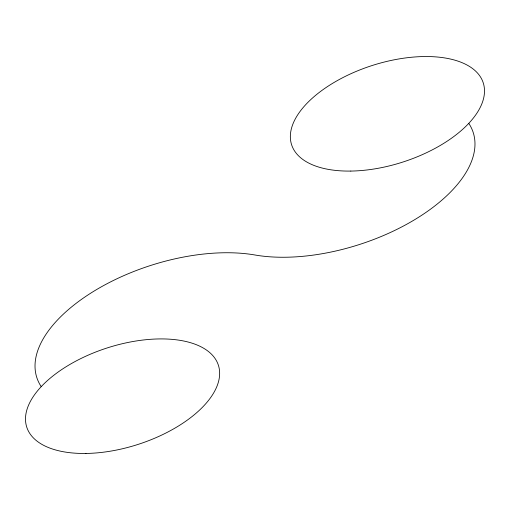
<?xml version="1.0" encoding="UTF-8"?>
<svg xmlns="http://www.w3.org/2000/svg" width="510" height="510" viewBox="0 0 510 510"><rect width="100%" height="100%" fill="white"/><g stroke="black" fill="none" stroke-linecap="round" stroke-linejoin="round"><path stroke-width="0.76" d="M41.227 386.644A142.398 71.629 -17.9 0 1 93.311 291.548A142.398 71.629 -17.9 0 1 255 255A142.398 71.629 -17.9 0 0 416.689 218.452A142.398 71.629 -17.9 0 0 468.773 123.356M85.954 453.454A100.693 50.649 -17.9 0 0 218.739 366.422A100.693 50.649 -17.9 0 0 63.023 368.698A100.693 50.649 -17.9 0 0 85.954 453.454M350.81 171.073A100.693 50.649 -17.9 0 0 483.595 84.042A100.693 50.649 -17.9 0 0 327.885 86.311A100.693 50.649 -17.9 0 0 350.81 171.073"/></g></svg>
